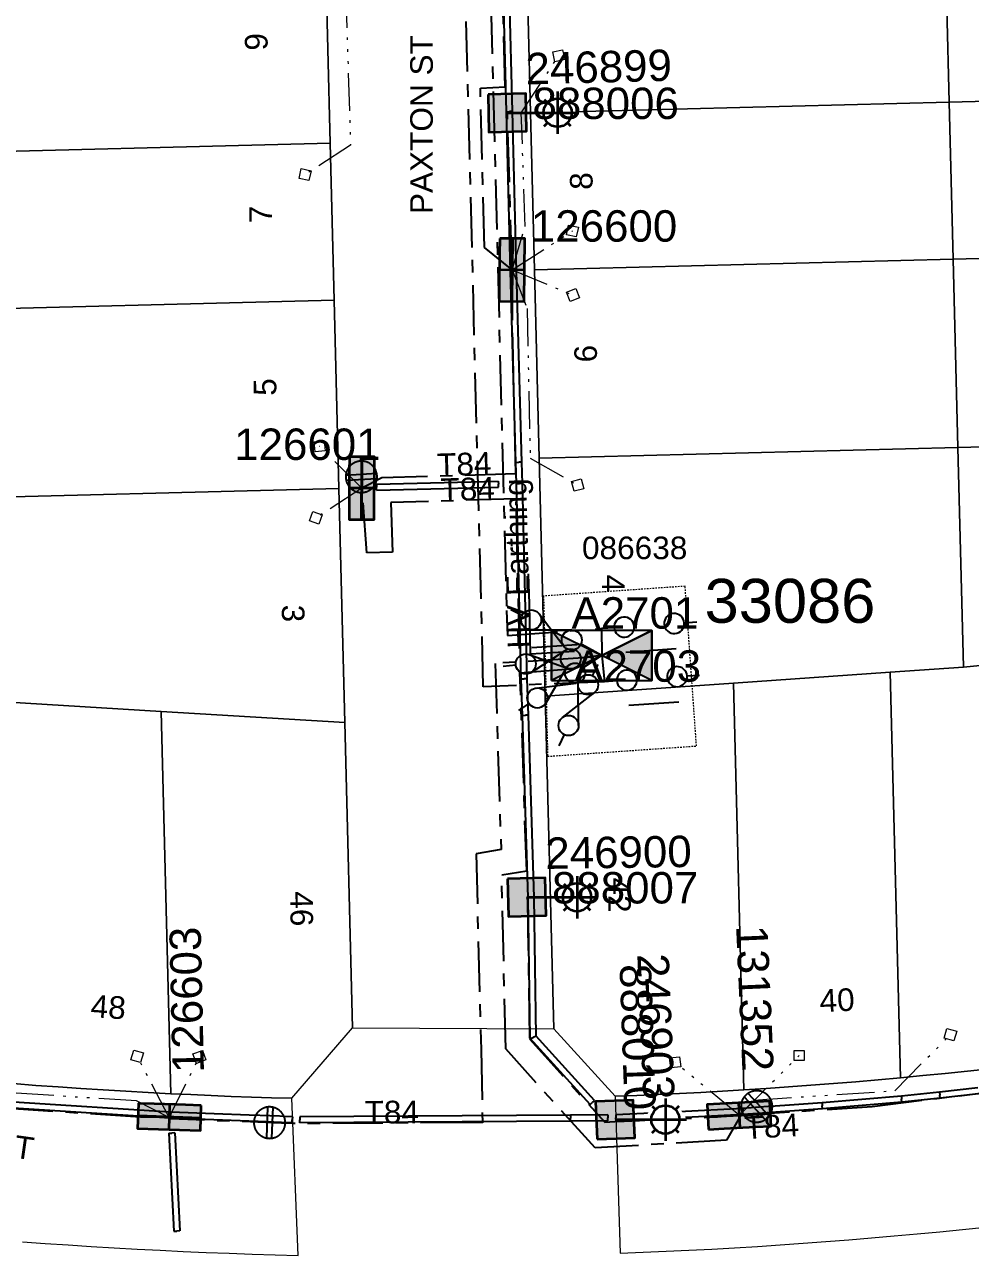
# Model space of a CAD drawing. Header units: metres. Extents: x 293418 to 294566, y 6233478 to 6234177.
# Drawn here: x 293876.5 to 293951.8, y 6233477.8 to 6233575.8 of the extents above; entities that cross this region are included whole.
import ezdxf
from ezdxf.enums import TextEntityAlignment as Align

# ---------------------------------------------------------------- set-up
doc = ezdxf.new("R2010")
doc.units = ezdxf.units.M
for name, pattern in [('Cable Exist UG', [7, 4, -1, 1, -1]), ('DASHED', [19.05, 12.7, -6.35]), ('HIDDEN2', [0.1875, 0.125, -0.0625]), ('PHANTOMX2', [6.6, 3, -0.75, 0.2, -0.75, 0.2, -0.75, 0.2, -0.75])]:
    doc.linetypes.add(name, pattern=pattern)
doc.layers.get('0').update_dxf_attribs({"color": 6})
for name, color, linetype, lineweight in [('_User_LV_Exist', 5, 'Continuous', 35), ('Cadastre Land Parcels_SP_EXT', 118, 'Continuous', 15), ('Cadastre Other Property_SP_EXT', 138, 'DASHED', 15), ('Cadastre Roads_SP_EXT', 218, 'Continuous', 15), ('Mains_HV_EXT', 13, 'Continuous', 25), ('Mains_LV_EXT', 163, 'Continuous', 25), ('Mains_LV_SL_EXT', 135, 'Continuous', 25), ('Services_SP_EXT', 42, 'PHANTOMX2', 20)]:
    doc.layers.add(name, color=color, linetype=linetype, lineweight=lineweight)
for name, color, linetype in [('Duct_SP_EXT', 30, 'Continuous'), ('Equip_HV_EXT', 7, 'Continuous'), ('Equip_LV_EXT', 7, 'Continuous'), ('Equip_SP_SL_EXT', 7, 'Continuous'), ('Sub_SP_EXT', 7, 'Continuous'), ('SupportsUG_SP_LV_EXT', 7, 'Continuous'), ('SupportsUG_SP_LV_SL_EXT', 7, 'Continuous')]:
    doc.layers.add(name, color=color, linetype=linetype)
doc.layers.add('Features_HIDE', color=1, linetype='Continuous', plot=False)
doc.styles.add('COLUMN_LABEL', font='arial.ttf', dxfattribs={"height": 2})
doc.styles.add('iecARIAL', font='arial.ttf', dxfattribs={"height": 2})
doc.styles.add('POLE_LABEL', font='arial.ttf', dxfattribs={"height": 2})
doc.styles.add('SL_LABEL', font='arial.ttf', dxfattribs={"height": 2})
doc.styles.get("Standard").update_dxf_attribs({"font": 'arial.ttf'})
doc.styles.add('SWITCH_LABEL', font='arial.ttf', dxfattribs={"height": 2})
doc.linetypes.add('Cable E UG', pattern='A,5,-0.1,["E",Standard,S=1.5,R=0,X=0,Y=-0.75],-1.45', length=6.55)

# ---------------------------------------------------------------- blocks, each defined once
blk = doc.blocks.new('SUB_PADMOUNT_EXT')
at = {"ltscale": 10}
h = blk.add_hatch(color=256, dxfattribs=at)
h.dxf.hatch_style = 1
h.paths.add_polyline_path([(4, -2), (0, 0), (4, 2)])
h.paths.add_polyline_path([(-4, -2), (-4, 2), (0, 0)])
blk.add_line((4, 2), (-4, -2))
blk.add_lwpolyline([(-4, -2), (4, -2), (4, 2), (-4, 2)], close=True)
at = {"ltscale": 10, "flags": 128}
for points in [[(-4, -2), (-4, 2), (0, 0)], [(4, -2), (0, 0), (4, 2)]]:
    blk.add_lwpolyline(points, close=True, dxfattribs=at)
at = {"flags": 8}
blk.add_attdef('ASSET_NUM', text='', height=2.5, dxfattribs=at).set_placement((0, 5), align=Align.MIDDLE_CENTER)
for tag, flags, p in [('STREET_CODE', 9, (1.5, 0)), ('OPERATING_VOLTAGE', 9, (1.5, -0.4)), ('ORIENTATION', 9, (1.5, -0.6)), ('OWNED_BY', 9, (1.5, -0.8)), ('OPERATED_BY', 9, (1.5, -1)), ('NO_PHASES', 9, (1.5, -0.2)), ('SECONDARY_VOLTAGE', 9, (1.5, -1.6)), ('STATE', 9, (1.5, -1.8)), ('CONSTRUCTED_VOLTAGE', 9, (1.5, -1.4)), ('MAINTAINED_BY', 9, (1.5, -1.2)), ('PARENT', 9, (1.5, -2)), ('SUBSTATION_TYPE', 9, (1.5, -2.2)), ('SUBURB', 9, (1.5, -2.8)), ('STREETNAME', 9, (1.5, -3)), ('USAGE', 9, (1.5, -2.4)), ('LEGEND', 9, (1.5, -2.6)), ('Z', 1, (1.5, -3.6)), ('LOCATION', 9, (1.5, -3.2)), ('NOTES', 9, (1.5, -3.4))]:
    blk.add_attdef(tag, text='', height=0.2, dxfattribs=dict(flags=flags)).set_placement(p, align=Align.MIDDLE_LEFT)
blk = doc.blocks.new('SL_LANTERN_EXT')
at = {"flags": 9}
for tag, p in [('LRATECODE', (-7.4, 0)), ('LOUTREACHVOCAB', (-7.2, 0)), ('LOUTREACH', (-7, 0)), ('LANTNUMBER', (-6.6, 0)), ('LNEW', (-6.4, 0)), ('LMASTVOCAB', (-6.2, 0)), ('LMAST', (-6, 0)), ('LLAMPVOCAB', (-5.8, 0)), ('LLAMP', (-5.6, 0)), ('LEXIST', (-5.4, 0)), ('LCHARGE3PERCENT', (-5.2, 0)), ('LCHARGE3', (-5, 0)), ('LCHARGE2PERCENT', (-4.8, 0)), ('LCHARGE2', (-4.6, 0)), ('LCHARGE1PERCENT', (-4.4, 0)), ('LCHARGE1', (-4.2, 0)), ('LCATEGORY', (-4, 0)), ('LBRACKETVOCAB', (-3.8, 0)), ('LBRACKET', (-3.6, 0)), ('LKINGHEIGHT', (-3.4, 0)), ('CREPLACE', (-3.2, 0)), ('CREMOVE', (-3, 0)), ('CNUMBER', (-2.8, 0)), ('CNEW', (-2.6, 0)), ('CEXIST', (-2.4, 0)), ('USAGE', (-2.2, 0)), ('STATE', (-2, 0)), ('OWNED_BY', (-1.8, 0)), ('ORIENTATION', (-1.6, 0)), ('OPERATING_VOLTAGE', (-1.4, 0)), ('NO_PHASES', (-1.2, 0)), ('LANTERN_TYPE', (-1, 0)), ('LANTERN_PURPOSE', (-0.8, 0)), ('CONTROL_TYPE', (-0.6, 0)), ('CONSTRUCTED_VOLTAGE', (-0.4, 0))]:
    blk.add_attdef(tag, text='', height=0.001, rotation=270, dxfattribs=at).set_placement(p, align=Align.MIDDLE_LEFT)
at = {"style": 'SL_LABEL', "flags": 9}
blk.add_attdef('STREET_CODE', text='', height=0.001, rotation=270, dxfattribs=at).set_placement((0.001, 0), align=Align.MIDDLE_LEFT)
at = {"flags": 1}
blk.add_attdef('Z', (0, 0), '', height=0.001, rotation=270, dxfattribs=at)
at = {"width": 0.9}
blk.add_attdef('LNUMBER', text='', height=1, dxfattribs=at).set_placement((7, -1), align=Align.MIDDLE_LEFT)
at = {"flags": 9}
for tag, p in [('LREMOVE', (0, -7.6)), ('LREPLACE', (0, -7.8)), ('LTYPE', (0, -8)), ('LTYPEVOCAB', (0, -8.2)), ('LEGEND', (0, -8.4)), ('SUBURB', (0, -8.6)), ('STREETNAME', (0, -8.8)), ('LOCATION', (0, -9)), ('NOTES', (0, -9.2)), ('MAINTAINED_BY', (0, -9.863))]:
    blk.add_attdef(tag, text='', height=0.001, dxfattribs=at).set_placement(p, align=Align.MIDDLE_LEFT)
blk.add_attdef('OPERATED_BY', (0, -9.607), '', height=0.001, dxfattribs=at)
at = {"layer": 'Features_HIDE', "width": 0.9}
blk.add_attdef('ASSET_NUM', text='', height=1, dxfattribs=at).set_placement((7, 1), align=Align.MIDDLE_LEFT)
blk.add_wipeout([(5.688, 0), (5.061, -1.061), (4, -1.688), (2.939, -1.061), (2.313, 0), (2.939, 1.061), (4, 1.687), (5.061, 1.061)])
for p, q in [((2.939, 1.061), (3.205, 0.795)), ((4, 1.687), (4, 0)), ((5.061, 1.061), (4.795, 0.795)), ((0, 0), (4, 0)), ((2.939, -1.061), (3.205, -0.795)), ((4, 0), (5.688, 0)), ((4, 0), (4, -1.688)), ((5.061, -1.061), (4.795, -0.795))]:
    blk.add_line(p, q)
blk.add_circle((4, 0), 1.125)
blk = doc.blocks.new('CCP_EXT')
at = {"flags": 9}
for tag, p in [('STATE', (0, -1.8)), ('USAGE', (0, -1.2)), ('LEGEND', (0, -1.4)), ('LIFE_SUPPORT', (0, -1.6)), ('NOTES', (0, -2))]:
    blk.add_attdef(tag, text='', height=0.2, dxfattribs=at).set_placement(p, align=Align.MIDDLE_LEFT)
blk.add_wipeout([(0, 0.566), (0.566, 0), (0, -0.566), (-0.566, 0)])
blk.add_lwpolyline([(-0.566, 0), (0, 0.566), (0.566, 0), (0, -0.566), (-0.566, 0)])
at = {"flags": 1}
blk.add_attdef('Z', (0, 0), '', height=0.2, dxfattribs=at)
at = {"flags": 9}
for tag, p in [('CCP_TYPE', (0, 0)), ('OPERATING_VOLTAGE', (0, -0.6)), ('ORIENTATION', (0, -0.8)), ('OWNED_BY', (0, -1)), ('CONSTRUCTED_VOLTAGE', (0, -0.2)), ('NO_PHASES', (0, -0.4))]:
    blk.add_attdef(tag, text='', height=0.2, dxfattribs=at).set_placement(p, align=Align.MIDDLE_LEFT)
blk = doc.blocks.new('LV_UG_DFUSE_CLOSED_EXT')
for points in [[(1, 0), (0, 0)], [(5.04, 0.726), (2.156, -0.717)], [(5.049, -0.707), (2.156, 0.717)], [(6.2, 0.013), (7.2, 0.013)]]:
    blk.add_lwpolyline(points)
for centre in [(1.8, 0), (5.4, 0.011)]:
    blk.add_circle(centre, 0.8)
at = {"flags": 9}
for tag, p in [('ACTUAL_STATUS', (0, 0)), ('OPERATING_VOLTAGE', (0, -0.6)), ('ORIENTATION', (0, -0.8)), ('STATE', (0, -1)), ('CONSTRUCTED_VOLTAGE', (0, -0.2)), ('NO_PHASES', (0, -0.4)), ('SWITCH_TYPE', (0, -1.2)), ('USAGE', (0, -1.4)), ('NOTES', (0, -1.6))]:
    blk.add_attdef(tag, text='', height=0.2, dxfattribs=at).set_placement(p, align=Align.MIDDLE_LEFT)
at = {"flags": 1}
blk.add_attdef('Z', (0, 0), '', height=0.2, dxfattribs=at)
blk = doc.blocks.new('LV_UG_LINKS_CLOSED_EXT')
at = {"layer": 'Equip_LV_EXT'}
for tag, flags, p in [('ACTUAL_STATUS', 9, (3, -2)), ('OPERATING_VOLTAGE', 9, (3, -2.6)), ('ORIENTATION', 9, (3, -2.8)), ('STATE', 9, (3, -3)), ('CONSTRUCTED_VOLTAGE', 9, (3, -2.2)), ('NO_PHASES', 9, (3, -2.4)), ('SWITCH_TYPE', 9, (3, -3.2)), ('OWNED_BY', 9, (3, -3.8)), ('OPERATED_BY', 9, (3, -4)), ('USAGE', 9, (3, -3.4)), ('NOTES', 9, (3, -3.6)), ('TYPE', 9, (3, -4.6)), ('Z', 1, (3, -4.8)), ('MAINTAINED_BY', 9, (3, -4.2)), ('NUMBER_OF_PHASES', 9, (3, -4.4))]:
    blk.add_attdef(tag, text='', height=0.2, dxfattribs=dict(at, flags=flags)).set_placement(p, align=Align.MIDDLE_LEFT)
blk.add_wipeout([(4, 1.25), (3.969, 1.25), (3.939, 1.248), (3.908, 1.247), (3.877, 1.244), (3.847, 1.241), (3.817, 1.236), (3.786, 1.232), (3.756, 1.226), (3.726, 1.22), (3.696, 1.213), (3.667, 1.205), (3.637, 1.196), (3.608, 1.187), (3.579, 1.177), (3.55, 1.166), (3.522, 1.155), (3.493, 1.143), (3.466, 1.13), (3.438, 1.117), (3.411, 1.102), (3.384, 1.088), (3.357, 1.072), (3.331, 1.056), (3.306, 1.039), (3.28, 1.022), (3.255, 1.004), (3.231, 0.985), (3.207, 0.966), (3.184, 0.947), (3.161, 0.926), (3.138, 0.905), (3.116, 0.884), (3.095, 0.862), (3.074, 0.839), (3.053, 0.816), (3.034, 0.793), (3.015, 0.769), (2.996, 0.745), (2.978, 0.72), (2.961, 0.694), (2.944, 0.669), (2.928, 0.643), (2.912, 0.616), (2.898, 0.589), (2.883, 0.562), (2.87, 0.534), (2.857, 0.507), (2.845, 0.478), (2.834, 0.45), (2.823, 0.421), (2.813, 0.392), (2.804, 0.363), (2.795, 0.333), (2.787, 0.304), (2.78, 0.274), (2.774, 0.244), (2.768, 0.214), (2.764, 0.183), (2.759, 0.153), (2.756, 0.123), (2.753, 0.092), (2.752, 0.061), (2.75, 0.031), (2.75, 0), (2.75, -0.031), (2.752, -0.061), (2.753, -0.092), (2.756, -0.123), (2.759, -0.153), (2.764, -0.183), (2.768, -0.214), (2.774, -0.244), (2.78, -0.274), (2.787, -0.304), (2.795, -0.333), (2.804, -0.363), (2.813, -0.392), (2.823, -0.421), (2.834, -0.45), (2.845, -0.478), (2.857, -0.507), (2.87, -0.534), (2.883, -0.562), (2.898, -0.589), (2.912, -0.616), (2.928, -0.643), (2.944, -0.669), (2.961, -0.694), (2.978, -0.72), (2.996, -0.745), (3.015, -0.769), (3.034, -0.793), (3.053, -0.816), (3.074, -0.839), (3.095, -0.862), (3.116, -0.884), (3.138, -0.905), (3.161, -0.926), (3.184, -0.947), (3.207, -0.966), (3.231, -0.985), (3.255, -1.004), (3.28, -1.022), (3.306, -1.039), (3.331, -1.056), (3.357, -1.072), (3.384, -1.088), (3.411, -1.102), (3.438, -1.117), (3.466, -1.13), (3.493, -1.143), (3.522, -1.155), (3.55, -1.166), (3.579, -1.177), (3.608, -1.187), (3.637, -1.196), (3.667, -1.205), (3.696, -1.213), (3.726, -1.22), (3.756, -1.226), (3.786, -1.232), (3.817, -1.236), (3.847, -1.241), (3.877, -1.244), (3.908, -1.247), (3.939, -1.248), (3.969, -1.25), (4, -1.25), (4.031, -1.25), (4.061, -1.248), (4.092, -1.247), (4.123, -1.244), (4.153, -1.241), (4.183, -1.236), (4.214, -1.232), (4.244, -1.226), (4.274, -1.22), (4.304, -1.213), (4.333, -1.205), (4.363, -1.196), (4.392, -1.187), (4.421, -1.177), (4.45, -1.166), (4.478, -1.155), (4.507, -1.143), (4.534, -1.13), (4.562, -1.117), (4.589, -1.102), (4.616, -1.088), (4.643, -1.072), (4.669, -1.056), (4.694, -1.039), (4.72, -1.022), (4.745, -1.004), (4.769, -0.985), (4.793, -0.966), (4.816, -0.947), (4.839, -0.926), (4.862, -0.905), (4.884, -0.884), (4.905, -0.862), (4.926, -0.839), (4.947, -0.816), (4.966, -0.793), (4.985, -0.769), (5.004, -0.745), (5.022, -0.72), (5.039, -0.694), (5.056, -0.669), (5.072, -0.643), (5.088, -0.616), (5.102, -0.589), (5.117, -0.562), (5.13, -0.534), (5.143, -0.507), (5.155, -0.478), (5.166, -0.45), (5.177, -0.421), (5.187, -0.392), (5.196, -0.363), (5.205, -0.333), (5.213, -0.304), (5.22, -0.274), (5.226, -0.244), (5.232, -0.214), (5.236, -0.183), (5.241, -0.153), (5.244, -0.123), (5.247, -0.092), (5.248, -0.061), (5.25, -0.031), (5.25, 0), (5.25, 0.031), (5.248, 0.061), (5.247, 0.092), (5.244, 0.123), (5.241, 0.153), (5.236, 0.183), (5.232, 0.214), (5.226, 0.244), (5.22, 0.274), (5.213, 0.304), (5.205, 0.333), (5.196, 0.363), (5.187, 0.392), (5.177, 0.421), (5.166, 0.45), (5.155, 0.478), (5.143, 0.507), (5.13, 0.534), (5.117, 0.562), (5.102, 0.589), (5.088, 0.616), (5.072, 0.643), (5.056, 0.669), (5.039, 0.694), (5.022, 0.72), (5.004, 0.745), (4.985, 0.769), (4.966, 0.793), (4.947, 0.816), (4.926, 0.839), (4.905, 0.862), (4.884, 0.884), (4.862, 0.905), (4.839, 0.926), (4.816, 0.947), (4.793, 0.966), (4.769, 0.985), (4.745, 1.004), (4.72, 1.022), (4.694, 1.039), (4.669, 1.056), (4.643, 1.072), (4.616, 1.088), (4.589, 1.102), (4.562, 1.117), (4.534, 1.13), (4.507, 1.143), (4.478, 1.155), (4.45, 1.166), (4.421, 1.177), (4.392, 1.187), (4.363, 1.196), (4.333, 1.205), (4.304, 1.213), (4.274, 1.22), (4.244, 1.226), (4.214, 1.232), (4.183, 1.236), (4.153, 1.241), (4.123, 1.244), (4.092, 1.247), (4.061, 1.248), (4.031, 1.25)]).dxf.layer = 'Equip_LV_EXT'
for p, q in [((3.792, 1.232), (3.792, -1.232)), ((4.208, 1.232), (4.208, -1.232))]:
    blk.add_line(p, q, dxfattribs=at)
at = {"layer": 'Equip_LV_EXT', "flags": 128}
blk.add_lwpolyline([(4, 1.25), (3.969, 1.25), (3.939, 1.248), (3.908, 1.247), (3.877, 1.244), (3.847, 1.241), (3.817, 1.236), (3.786, 1.232), (3.756, 1.226), (3.726, 1.22), (3.696, 1.213), (3.667, 1.205), (3.637, 1.196), (3.608, 1.187), (3.579, 1.177), (3.55, 1.166), (3.522, 1.155), (3.493, 1.143), (3.466, 1.13), (3.438, 1.117), (3.411, 1.102), (3.384, 1.088), (3.357, 1.072), (3.331, 1.056), (3.306, 1.039), (3.28, 1.022), (3.255, 1.004), (3.231, 0.985), (3.207, 0.966), (3.184, 0.947), (3.161, 0.926), (3.138, 0.905), (3.116, 0.884), (3.095, 0.862), (3.074, 0.839), (3.053, 0.816), (3.034, 0.793), (3.015, 0.769), (2.996, 0.745), (2.978, 0.72), (2.961, 0.694), (2.944, 0.669), (2.928, 0.643), (2.912, 0.616), (2.898, 0.589), (2.883, 0.562), (2.87, 0.534), (2.857, 0.507), (2.845, 0.478), (2.834, 0.45), (2.823, 0.421), (2.813, 0.392), (2.804, 0.363), (2.795, 0.333), (2.787, 0.304), (2.78, 0.274), (2.774, 0.244), (2.768, 0.214), (2.764, 0.183), (2.759, 0.153), (2.756, 0.123), (2.753, 0.092), (2.752, 0.061), (2.75, 0.031), (2.75, 0), (2.75, -0.031), (2.752, -0.061), (2.753, -0.092), (2.756, -0.123), (2.759, -0.153), (2.764, -0.183), (2.768, -0.214), (2.774, -0.244), (2.78, -0.274), (2.787, -0.304), (2.795, -0.333), (2.804, -0.363), (2.813, -0.392), (2.823, -0.421), (2.834, -0.45), (2.845, -0.478), (2.857, -0.507), (2.87, -0.534), (2.883, -0.562), (2.898, -0.589), (2.912, -0.616), (2.928, -0.643), (2.944, -0.669), (2.961, -0.694), (2.978, -0.72), (2.996, -0.745), (3.015, -0.769), (3.034, -0.793), (3.053, -0.816), (3.074, -0.839), (3.095, -0.862), (3.116, -0.884), (3.138, -0.905), (3.161, -0.926), (3.184, -0.947), (3.207, -0.966), (3.231, -0.985), (3.255, -1.004), (3.28, -1.022), (3.306, -1.039), (3.331, -1.056), (3.357, -1.072), (3.384, -1.088), (3.411, -1.102), (3.438, -1.117), (3.466, -1.13), (3.493, -1.143), (3.522, -1.155), (3.55, -1.166), (3.579, -1.177), (3.608, -1.187), (3.637, -1.196), (3.667, -1.205), (3.696, -1.213), (3.726, -1.22), (3.756, -1.226), (3.786, -1.232), (3.817, -1.236), (3.847, -1.241), (3.877, -1.244), (3.908, -1.247), (3.939, -1.248), (3.969, -1.25), (4, -1.25), (4.031, -1.25), (4.061, -1.248), (4.092, -1.247), (4.123, -1.244), (4.153, -1.241), (4.183, -1.236), (4.214, -1.232), (4.244, -1.226), (4.274, -1.22), (4.304, -1.213), (4.333, -1.205), (4.363, -1.196), (4.392, -1.187), (4.421, -1.177), (4.45, -1.166), (4.478, -1.155), (4.507, -1.143), (4.534, -1.13), (4.562, -1.117), (4.589, -1.102), (4.616, -1.088), (4.643, -1.072), (4.669, -1.056), (4.694, -1.039), (4.72, -1.022), (4.745, -1.004), (4.769, -0.985), (4.793, -0.966), (4.816, -0.947), (4.839, -0.926), (4.862, -0.905), (4.884, -0.884), (4.905, -0.862), (4.926, -0.839), (4.947, -0.816), (4.966, -0.793), (4.985, -0.769), (5.004, -0.745), (5.022, -0.72), (5.039, -0.694), (5.056, -0.669), (5.072, -0.643), (5.088, -0.616), (5.102, -0.589), (5.117, -0.562), (5.13, -0.534), (5.143, -0.507), (5.155, -0.478), (5.166, -0.45), (5.177, -0.421), (5.187, -0.392), (5.196, -0.363), (5.205, -0.333), (5.213, -0.304), (5.22, -0.274), (5.226, -0.244), (5.232, -0.214), (5.236, -0.183), (5.241, -0.153), (5.244, -0.123), (5.247, -0.092), (5.248, -0.061), (5.25, -0.031), (5.25, 0), (5.25, 0.031), (5.248, 0.061), (5.247, 0.092), (5.244, 0.123), (5.241, 0.153), (5.236, 0.183), (5.232, 0.214), (5.226, 0.244), (5.22, 0.274), (5.213, 0.304), (5.205, 0.333), (5.196, 0.363), (5.187, 0.392), (5.177, 0.421), (5.166, 0.45), (5.155, 0.478), (5.143, 0.507), (5.13, 0.534), (5.117, 0.562), (5.102, 0.589), (5.088, 0.616), (5.072, 0.643), (5.056, 0.669), (5.039, 0.694), (5.022, 0.72), (5.004, 0.745), (4.985, 0.769), (4.966, 0.793), (4.947, 0.816), (4.926, 0.839), (4.905, 0.862), (4.884, 0.884), (4.862, 0.905), (4.839, 0.926), (4.816, 0.947), (4.793, 0.966), (4.769, 0.985), (4.745, 1.004), (4.72, 1.022), (4.694, 1.039), (4.669, 1.056), (4.643, 1.072), (4.616, 1.088), (4.589, 1.102), (4.562, 1.117), (4.534, 1.13), (4.507, 1.143), (4.478, 1.155), (4.45, 1.166), (4.421, 1.177), (4.392, 1.187), (4.363, 1.196), (4.333, 1.205), (4.304, 1.213), (4.274, 1.22), (4.244, 1.226), (4.214, 1.232), (4.183, 1.236), (4.153, 1.241), (4.123, 1.244), (4.092, 1.247), (4.061, 1.248), (4.031, 1.25)], close=True, dxfattribs=at)
blk = doc.blocks.new('SWG_HOLEC_SU_EXT')
blk.add_line((1.8, -2), (5.8, -2))
for points in [[(1, 0), (0, 0)], [(6.6, 0), (7.6, 0)]]:
    blk.add_lwpolyline(points)
for points in [[(1.8, -0.8, 1), (1.8, 0.8, 1)], [(5.8, -0.8, 1), (5.8, 0.8, 1)]]:
    blk.add_lwpolyline(points, format="xyb", close=True)
at = {"style": 'SWITCH_LABEL', "flags": 8}
blk.add_attdef('ASSET_NUM', text='', height=2.5, rotation=179.95437, dxfattribs=at).set_placement((-2.4, 0), align=Align.MIDDLE_LEFT)
at = {"flags": 1}
blk.add_attdef('Z', (0, 0), '', height=0.2, dxfattribs=at)
at = {"flags": 9}
for tag, p in [('ACTUAL_STATUS', (0, -0.4)), ('OPERATING_VOLTAGE', (0, -1)), ('CONSTRUCTED_VOLTAGE', (0, -0.6)), ('NO_PHASES', (0, -0.8)), ('ORIENTATION', (0, -1.2)), ('OWNED_BY', (0, -1.4)), ('STATE', (0, -1.8)), ('SWITCH_TYPE', (0, -2)), ('PARENT', (0, -1.6)), ('STREETNAME', (0, -2.6)), ('SUBURB', (0, -2.8)), ('USAGE', (0, -2.2)), ('LOCATION', (0, -2.4)), ('NOTES', (0, -3))]:
    blk.add_attdef(tag, text='', height=0.2, dxfattribs=at).set_placement(p, align=Align.MIDDLE_LEFT)
at = {"style": 'SWITCH_LABEL', "flags": 9}
blk.add_attdef('STREET_CODE', text='', height=0.2, dxfattribs=at).set_placement((0, -0.2), align=Align.MIDDLE_LEFT)
blk = doc.blocks.new('PILLAR_EXT')
blk.add_hatch(color=256).paths.add_polyline_path([(-2.5, 1), (-2.5, -1), (2.5, -1), (2.5, 1)])
for p, q in [((0, 1), (0, -1)), ((-2.5, 0), (2.5, 0))]:
    blk.add_line(p, q)
at = {"ltscale": 10}
blk.add_line((2.5, 0), (-2.5, 0), dxfattribs=at)
blk.add_lwpolyline([(-2.5, -1), (-1.25, -1), (1.25, -1), (2.5, -1), (2.5, 1), (-2.5, 1)], close=True)
at = {"width": 0.9, "flags": 8}
blk.add_attdef('ASSET_NUM', text='', height=2, rotation=90, dxfattribs=at).set_placement((-2, 4), align=Align.MIDDLE_LEFT)
for tag, p, flags in [('OWNED_BY', (0, -0.2), 9), ('STATE', (0, -0.4), 9), ('SUPPORT_TYPE', (0, -0.6), 9), ('USAGE', (0, -0.8), 9), ('LEGEND', (0, -1), 9), ('STREETNAME', (0, -1.8), 9), ('SUBURB', (0, -2), 1), ('LOCATION', (0, -1.2), 9), ('NOTES', (0, -1.4), 9), ('PARENT', (0, -1.6), 9)]:
    blk.add_attdef(tag, p, '', height=0.2, dxfattribs=dict(flags=flags))
blk = doc.blocks.new('COLUMN_EXT')
blk.add_hatch(color=256).paths.add_polyline_path([(1.5, -1.5), (1.5, 1.5), (-1.5, 1.5), (-1.5, -1.5)])
blk.add_lwpolyline([(1.5, 1.5), (-1.5, 1.5), (-1.5, -1.5), (1.5, -1.5)], close=True)
at = {"flags": 9}
for tag, p in [('NOTES', (-1.813, 2)), ('STREETNAME', (-1.813, 1.6)), ('LOCATION', (-1.813, 1.4)), ('SUBURB', (-1.813, 1.8)), ('LEGEND', (-1.813, 1.2)), ('USAGE', (-1.813, 1)), ('COLUMN_TYPE', (-1.813, 0.4)), ('OWNED_BY', (-1.813, 0.6)), ('STATE', (-1.813, 0.8))]:
    blk.add_attdef(tag, text='', height=0.2, rotation=180, dxfattribs=at).set_placement(p, align=Align.MIDDLE_LEFT)
at = {"flags": 1}
blk.add_attdef('Z', (-1.813, 2.351), '', height=0.2, rotation=180, dxfattribs=at)
at = {"flags": 9}
for tag, style, p in [('STRUCTURE_PLANT_NUMBER', 'POLE_LABEL', (-1.813, -0.031)), ('STREET_CODE', 'COLUMN_LABEL', (-1.813, 0.2))]:
    blk.add_attdef(tag, text='', height=0.2, rotation=180, dxfattribs=dict(at, style=style)).set_placement(p, align=Align.MIDDLE_LEFT)
at = {"style": 'COLUMN_LABEL', "width": 0.9, "flags": 8}
blk.add_attdef('ASSET_NUM', text='', height=2, rotation=270, dxfattribs=at).set_placement((2, -4), align=Align.MIDDLE_LEFT)

msp = doc.modelspace()

# ---------------------------------------------------------------- linework, layer by layer
at = {"layer": 'Cadastre Land Parcels_SP_EXT', "linetype": 'Continuous'}
for points in [[(293950.097, 6233569.594), (293949.718, 6233584.592), (293916.385, 6233583.748), (293916.764, 6233568.751), (293950.097, 6233569.594)], [(293984.23, 6233570.458), (293983.851, 6233585.455), (293949.718, 6233584.592), (293950.097, 6233569.594), (293984.23, 6233570.458)], [(293900.819, 6233566.325), (293900.439, 6233581.322), (293867.106, 6233580.478), (293867.485, 6233565.481), (293900.819, 6233566.325)], [(293984.546, 6233557.961), (293984.23, 6233570.458), (293950.097, 6233569.594), (293950.414, 6233557.097), (293984.546, 6233557.961)], [(293950.414, 6233557.097), (293950.097, 6233569.594), (293916.764, 6233568.751), (293917.081, 6233556.253), (293950.414, 6233557.097)], [(293901.136, 6233553.828), (293900.819, 6233566.325), (293867.485, 6233565.481), (293867.802, 6233552.984), (293901.136, 6233553.828)], [(293950.794, 6233542.101), (293950.414, 6233557.097), (293917.081, 6233556.253), (293917.461, 6233541.257), (293950.794, 6233542.101)], [(293984.925, 6233542.964), (293984.546, 6233557.961), (293950.414, 6233557.097), (293950.794, 6233542.101), (293984.925, 6233542.964)], [(293901.515, 6233538.83), (293901.136, 6233553.828), (293867.802, 6233552.984), (293868.182, 6233537.987), (293901.515, 6233538.83)], [(293957.864, 6233525.259), (293970.337, 6233526.49), (293985.305, 6233527.967), (293984.925, 6233542.964), (293950.794, 6233542.101), (293951.236, 6233524.605), (293957.864, 6233525.259)], [(293932.921, 6233523.329), (293945.403, 6233524.199), (293951.236, 6233524.605), (293950.794, 6233542.101), (293917.461, 6233541.257), (293917.941, 6233522.285), (293932.921, 6233523.329)], [(293901.515, 6233538.83), (293868.182, 6233537.987), (293868.581, 6233522.22), (293874.834, 6233521.841), (293887.358, 6233521.082), (293901.987, 6233520.195), (293901.515, 6233538.83)], [(293948.002, 6233492.073), (293949.782, 6233492.25), (293951.562, 6233492.435), (293953.341, 6233492.628), (293955.12, 6233492.829), (293956.897, 6233493.037), (293958.674, 6233493.252), (293957.864, 6233525.259), (293951.236, 6233524.605), (293945.403, 6233524.199), (293946.22, 6233491.904), (293948.002, 6233492.073)], [(293935.525, 6233491.051), (293937.309, 6233491.173), (293939.093, 6233491.304), (293940.876, 6233491.442), (293942.658, 6233491.588), (293944.44, 6233491.743), (293946.22, 6233491.904), (293945.403, 6233524.199), (293932.921, 6233523.329), (293933.741, 6233490.936), (293935.525, 6233491.051)], [(293925.221, 6233490.495), (293926.925, 6233490.569), (293928.63, 6233490.65), (293930.334, 6233490.739), (293932.037, 6233490.834), (293933.741, 6233490.936), (293932.921, 6233523.329), (293917.941, 6233522.285), (293918.612, 6233495.804), (293923.516, 6233490.428), (293925.221, 6233490.495)], [(293887.358, 6233521.082), (293874.834, 6233521.841), (293875.603, 6233491.44), (293877.391, 6233491.302), (293879.179, 6233491.171), (293880.968, 6233491.048), (293882.757, 6233490.933), (293884.547, 6233490.826), (293886.338, 6233490.725), (293888.128, 6233490.634), (293887.358, 6233521.082)], [(293902.602, 6233495.892), (293901.987, 6233520.195), (293887.358, 6233521.082), (293888.128, 6233490.634), (293889.733, 6233490.559), (293891.338, 6233490.489), (293892.944, 6233490.426), (293894.549, 6233490.369), (293896.156, 6233490.319), (293897.762, 6233490.274), (293902.602, 6233495.892)]]:
    msp.add_lwpolyline(points, close=True, dxfattribs=at)
at = {"layer": 'Cadastre Other Property_SP_EXT', "linetype": 'HIDDEN2'}
msp.add_lwpolyline([(293917.804, 6233530.263), (293918.133, 6233517.502), (293929.98, 6233518.325), (293929.075, 6233531.046), (293917.804, 6233530.263)], close=True, dxfattribs=at)
at = {"layer": 'Cadastre Roads_SP_EXT', "linetype": 'Continuous'}
msp.add_lwpolyline([(293876.316, 6233478.851), (293878.144, 6233478.717), (293879.973, 6233478.59), (293881.802, 6233478.472), (293883.632, 6233478.361), (293885.462, 6233478.258), (293887.292, 6233478.164), (293889.124, 6233478.076), (293890.955, 6233477.997), (293892.787, 6233477.926), (293894.619, 6233477.863), (293896.451, 6233477.808), (293898.284, 6233477.761), (293897.762, 6233490.274), (293897.762, 6233490.274), (293896.155, 6233490.319), (293894.549, 6233490.369), (293892.944, 6233490.426), (293891.338, 6233490.489), (293889.733, 6233490.559), (293888.128, 6233490.634), (293886.338, 6233490.725), (293884.547, 6233490.826), (293882.757, 6233490.933), (293880.968, 6233491.048), (293879.179, 6233491.171), (293877.391, 6233491.302), (293875.603, 6233491.44)], dxfattribs=at)
at = {"layer": 'Duct_SP_EXT'}
for p, q in [((293914.845, 6233568.833), (293914.527, 6233581.944)), ((293915.325, 6233568.845), (293915.007, 6233581.956)), ((293914.845, 6233568.833), (293915.085, 6233568.839)), ((293914.845, 6233568.833), (293915.085, 6233568.839)), ((293915.162, 6233556.112), (293914.845, 6233568.833)), ((293915.325, 6233568.845), (293915.085, 6233568.839)), ((293915.325, 6233568.845), (293915.085, 6233568.839)), ((293915.642, 6233556.124), (293915.325, 6233568.845)), ((293915.162, 6233556.112), (293915.402, 6233556.118)), ((293915.162, 6233556.111), (293915.402, 6233556.118)), ((293915.594, 6233540.912), (293915.162, 6233556.111)), ((293915.642, 6233556.125), (293915.402, 6233556.118)), ((293915.642, 6233556.124), (293915.402, 6233556.118)), ((293916.074, 6233540.926), (293915.642, 6233556.125)), ((293915.594, 6233540.912), (293915.834, 6233540.919)), ((293915.594, 6233540.911), (293915.834, 6233540.919)), ((293915.652, 6233539.22), (293915.594, 6233540.911)), ((293916.074, 6233540.927), (293915.834, 6233540.919)), ((293916.074, 6233540.926), (293915.834, 6233540.919)), ((293916.131, 6233539.236), (293916.074, 6233540.927)), ((293914.201, 6233539.42), (293914.207, 6233539.18)), ((293914.213, 6233538.94), (293914.207, 6233539.18)), ((293915.652, 6233539.22), (293915.891, 6233539.228)), ((293915.652, 6233539.222), (293915.891, 6233539.228)), ((293916.013, 6233523.662), (293915.652, 6233539.222)), ((293916.131, 6233539.236), (293915.891, 6233539.228)), ((293916.131, 6233539.233), (293915.891, 6233539.228)), ((293916.493, 6233523.673), (293916.131, 6233539.233)), ((293916.013, 6233523.659), (293916.253, 6233523.668)), ((293916.013, 6233523.662), (293916.253, 6233523.668)), ((293916.119, 6233520.765), (293916.013, 6233523.659)), ((293916.493, 6233523.677), (293916.253, 6233523.668)), ((293916.493, 6233523.673), (293916.253, 6233523.668)), ((293916.599, 6233520.781), (293916.493, 6233523.677)), ((293916.119, 6233520.765), (293916.359, 6233520.773)), ((293916.584, 6233506.241), (293916.119, 6233520.765)), ((293916.599, 6233520.781), (293916.359, 6233520.773)), ((293917.064, 6233506.256), (293916.599, 6233520.781)), ((293916.584, 6233506.245), (293916.824, 6233506.249)), ((293916.584, 6233506.241), (293916.824, 6233506.249)), ((293916.748, 6233495.021), (293916.584, 6233506.245)), ((293917.064, 6233506.256), (293916.824, 6233506.249)), ((293917.064, 6233506.252), (293916.824, 6233506.249)), ((293917.225, 6233495.209), (293917.064, 6233506.252)), ((293916.748, 6233495.021), (293916.986, 6233495.115)), ((293921.505, 6233489.779), (293916.748, 6233495.021)), ((293917.225, 6233495.209), (293916.986, 6233495.115)), ((293921.861, 6233490.102), (293917.225, 6233495.209)), ((293946.288, 6233490.449), (293939.976, 6233489.911)), ((293949.329, 6233490.762), (293946.286, 6233490.448)), ((293946.286, 6233490.448), (293946.288, 6233490.449)), ((293946.286, 6233490.448), (293946.31, 6233490.21)), ((293946.288, 6233490.449), (293946.31, 6233490.21)), ((293952.369, 6233491.099), (293949.329, 6233490.762)), ((293949.329, 6233490.762), (293949.354, 6233490.524)), ((293949.38, 6233490.285), (293949.354, 6233490.524)), ((293952.422, 6233490.622), (293949.38, 6233490.285)), ((293888.054, 6233488.689), (293875.597, 6233489.49)), ((293888.085, 6233489.168), (293875.635, 6233489.968)), ((293921.505, 6233489.779), (293921.683, 6233489.94)), ((293921.861, 6233490.102), (293921.683, 6233489.94)), ((293939.976, 6233489.911), (293939.995, 6233489.671)), ((293940.014, 6233489.432), (293939.995, 6233489.671)), ((293946.333, 6233489.971), (293940.014, 6233489.432)), ((293946.335, 6233489.971), (293946.31, 6233490.21)), ((293946.333, 6233489.971), (293946.31, 6233490.21)), ((293946.335, 6233489.971), (293946.333, 6233489.971)), ((293949.38, 6233490.285), (293946.335, 6233489.971)), ((293888.051, 6233488.689), (293888.069, 6233488.929)), ((293888.097, 6233488.686), (293888.051, 6233488.689)), ((293888.054, 6233488.689), (293888.069, 6233488.929)), ((293888.087, 6233489.168), (293888.069, 6233488.929)), ((293888.085, 6233489.168), (293888.069, 6233488.929)), ((293888.124, 6233489.165), (293888.087, 6233489.168)), ((293888.097, 6233488.686), (293888.11, 6233488.926)), ((293888.124, 6233489.165), (293888.11, 6233488.926)), ((293897.799, 6233488.319), (293897.808, 6233488.559)), ((293897.817, 6233488.799), (293897.808, 6233488.559)), ((293919.954, 6233488.937), (293898.4, 6233488.8)), ((293898.4, 6233488.8), (293898.402, 6233488.56)), ((293898.403, 6233488.32), (293898.402, 6233488.56)), ((293922.918, 6233488.959), (293919.954, 6233488.937)), ((293919.954, 6233488.937), (293919.956, 6233488.697)), ((293919.957, 6233488.457), (293919.956, 6233488.697)), ((293922.922, 6233488.479), (293919.957, 6233488.457)), ((293922.918, 6233488.959), (293922.92, 6233488.719)), ((293922.922, 6233488.479), (293922.92, 6233488.719)), ((293928.611, 6233489.185), (293923.561, 6233488.962)), ((293923.561, 6233488.962), (293923.572, 6233488.722)), ((293923.582, 6233488.482), (293923.572, 6233488.722)), ((293928.635, 6233488.706), (293923.582, 6233488.482)), ((293928.611, 6233489.185), (293928.623, 6233488.945)), ((293928.635, 6233488.706), (293928.623, 6233488.945)), ((293887.98, 6233487.486), (293888.22, 6233487.498)), ((293887.98, 6233487.486), (293888.382, 6233479.68)), ((293888.46, 6233487.51), (293888.22, 6233487.498)), ((293888.46, 6233487.51), (293888.862, 6233479.704)), ((293919.957, 6233488.457), (293898.403, 6233488.32)), ((293888.382, 6233479.68), (293888.622, 6233479.692)), ((293888.862, 6233479.704), (293888.622, 6233479.692))]:
    msp.add_line(p, q, dxfattribs=at)
at = {"layer": 'Mains_HV_EXT', "linetype": 'Cable E UG'}
for points in [[(293916.678, 6233529.626), (293916.617, 6233532.025)], [(293920.272, 6233525.851), (293916.779, 6233525.627), (293916.779, 6233525.627), (293916.678, 6233529.626)]]:
    msp.add_lwpolyline(points, dxfattribs=at)
at = {"layer": 'Mains_LV_EXT', "linetype": 'Cable Exist UG'}
msp.add_lwpolyline([(293915.298, 6233556.235), (293913.108, 6233558.023), (293913.108, 6233558.023), (293912.778, 6233570.699), (293914.763, 6233570.816), (293914.763, 6233570.816), (293914.465, 6233581.851), (293902.395, 6233581.265)], dxfattribs=at)
at = {"layer": 'Mains_LV_SL_EXT', "linetype": 'Cable Exist UG'}
for points in [[(293915.298, 6233556.235), (293914.924, 6233568.751)], [(293916.474, 6233506.283), (293916.53, 6233506.046), (293916.53, 6233506.046), (293916.678, 6233494.995), (293922.681, 6233488.369), (293924.265, 6233488.462)]]:
    msp.add_lwpolyline(points, dxfattribs=at)

# ---------------------------------------------------------------- block references
at = {"layer": 'Equip_HV_EXT'}
ref = msp.add_blockref('SWG_HOLEC_SU_EXT', (293922.427, 6233527.671), dxfattribs=dict(at, rotation=3.985657897761231))
ref.add_attrib('ASSET_NUM', 'A2701', dxfattribs={"layer": '0', "height": 2.5, "style": 'SWITCH_LABEL'}).set_placement((293920.028, 6233528.921), align=Align.MIDDLE_LEFT)
ref = msp.add_blockref('SWG_HOLEC_SU_EXT', (293922.648, 6233523.44), dxfattribs=dict(at, rotation=3.985657897761231))
ref.add_attrib('ASSET_NUM', 'A2703', dxfattribs={"layer": '0', "height": 2.5, "style": 'SWITCH_LABEL'}).set_placement((293920.249, 6233524.69), align=Align.MIDDLE_LEFT)
at = {"layer": 'Equip_LV_EXT'}
for p, rotation in [((293921.66, 6233525.959), 153.4524689095779), ((293921.758, 6233525.456), 186.2358192054422), ((293921.82, 6233525.119), 213.2495468243042), ((293922.14, 6233524.82), 244.1302187050842)]:
    msp.add_blockref('LV_UG_DFUSE_CLOSED_EXT', p, dxfattribs=dict(at, rotation=rotation))
at = {"layer": 'Sub_SP_EXT'}
ref = msp.add_blockref('SUB_PADMOUNT_EXT', (293922.437, 6233525.531), dxfattribs=at)
ref.add_attrib('ASSET_NUM', '33086', dxfattribs={"layer": '0', "height": 3.5}).set_placement((293930.623, 6233529.885), align=Align.MIDDLE_LEFT)

# ---------------------------------------------------------------- texts
at = {"layer": 'Cadastre Other Property_SP_EXT'}
msp.add_text('086638', height=1.8, dxfattribs=at).set_placement((293920.863, 6233533.201))
at = {"layer": 'Cadastre Roads_SP_EXT'}
for s, rotation, p in [('PAXTON ST', 90, (293908.991, 6233560.681)), ('SILVERWOOD ST', 351.79765, (293856.349, 6233488.329))]:
    msp.add_text(s, height=1.8, rotation=rotation, dxfattribs=at).set_placement(p)
at = {"layer": 'Features_HIDE'}
for s, rotation, p in [('9', 90.51385, (293895.843, 6233573.707)), ('8', 90.25693, (293921.711, 6233562.618)), ('7', 90.25465, (293896.189, 6233559.961)), ('6', 90.25578, (293922.058, 6233548.871)), ('5', 90.25693, (293896.538, 6233546.213)), ('4', 270, (293922.459, 6233531.977)), ('3', 270, (293896.976, 6233529.582)), ('42', 270, (293922.95, 6233507.853)), ('46', 270.25693, (293897.65, 6233506.753)), ('48', 356.1171, (293881.707, 6233496.742)), ('40', 2.53356, (293939.812, 6233497.13))]:
    msp.add_text(s, height=1.8, rotation=rotation, dxfattribs=at).set_placement(p)
at = {"layer": 'Mains_HV_EXT'}
msp.add_text('HV Earthing', height=1.8, rotation=91.44919, dxfattribs=at).set_placement((293916.767, 6233526.108))
at = {"layer": 'Mains_LV_EXT'}
for rotation, p in [(1.73667, (293909.356, 6233539.808)), (1.56542, (293909.623, 6233537.829)), (0.33285, (293903.56, 6233488.26))]:
    msp.add_text('T84', height=1.8, rotation=rotation, dxfattribs=at).set_placement(p)

# ---------------------------------------------------------------- next in the draw order: block references
at = {"layer": 'Equip_LV_EXT', "rotation": 357.859817524343}
msp.add_blockref('LV_UG_LINKS_CLOSED_EXT', (293892, 6233488.481), dxfattribs=at)
at = {"layer": 'Services_SP_EXT'}
for p, rotation in [((293919.012, 6233573.291), 237.336434190811), ((293898.82, 6233563.826), 32.82440951371601), ((293920.105, 6233559.335), 213.1440997931748), ((293920.146, 6233554.232), 157.2838166378681), ((293899.974, 6233542.186), 320.6551279726449), ((293920.527, 6233539.096), 150.0746584249065), ((293899.682, 6233536.488), 25.47373109864817), ((293950.198, 6233495.346), 299.4510719431073), ((293885.458, 6233493.611), 299.261306834617), ((293938.155, 6233493.68), 225.0622871834024), ((293890.406, 6233493.565), 245.035486336589), ((293928.282, 6233493.127), 321.0622869680379)]:
    msp.add_blockref('CCP_EXT', p, dxfattribs=dict(at, rotation=rotation))

# ---------------------------------------------------------------- next in the draw order: linework, layer by layer
at = {"layer": 'Cadastre Roads_SP_EXT', "linetype": 'Continuous'}
msp.add_lwpolyline([(293917.941, 6233522.285), (293917.461, 6233541.257), (293917.081, 6233556.253), (293916.764, 6233568.751), (293916.385, 6233583.748), (293916.069, 6233596.245), (293915.69, 6233611.243), (293915.374, 6233623.74), (293915.312, 6233626.194), (293899.32, 6233625.549), (293900.004, 6233598.555), (293900.439, 6233581.322), (293900.819, 6233566.325), (293901.136, 6233553.828), (293901.515, 6233538.83), (293901.987, 6233520.194), (293902.602, 6233495.892), (293918.612, 6233495.804), (293917.941, 6233522.285)], close=True, dxfattribs=at)
msp.add_lwpolyline([(293953.341, 6233492.628), (293951.562, 6233492.435), (293949.782, 6233492.25), (293948.002, 6233492.073), (293946.22, 6233491.904), (293944.44, 6233491.743), (293942.658, 6233491.588), (293940.876, 6233491.442), (293939.093, 6233491.304), (293937.309, 6233491.173), (293935.525, 6233491.051), (293933.74, 6233490.936), (293932.037, 6233490.834), (293930.334, 6233490.739), (293928.63, 6233490.65), (293926.925, 6233490.569), (293925.221, 6233490.495), (293923.516, 6233490.428), (293923.917, 6233477.933), (293925.737, 6233478.004), (293925.737, 6233478.004), (293927.556, 6233478.084), (293929.375, 6233478.17), (293931.194, 6233478.265), (293933.012, 6233478.368), (293934.83, 6233478.479), (293936.647, 6233478.597), (293938.464, 6233478.723), (293940.28, 6233478.857), (293942.096, 6233479), (293943.911, 6233479.149), (293945.725, 6233479.306), (293947.539, 6233479.472), (293949.351, 6233479.645), (293951.164, 6233479.827), (293952.975, 6233480.016)], dxfattribs=at)
at = {"layer": 'Duct_SP_EXT'}
for p, q in [((293897.799, 6233488.319), (293888.097, 6233488.686)), ((293897.817, 6233488.799), (293888.124, 6233489.165))]:
    msp.add_line(p, q, dxfattribs=at)
at = {"layer": 'Mains_HV_EXT', "linetype": 'Cable Exist UG'}
msp.add_lwpolyline([(293917.848, 6233751.295), (293917.15, 6233749.205), (293910.534, 6233751.282), (293910.534, 6233751.282, 0.043445), (293909.548, 6233736.023), (293909.548, 6233736.023), (293909.599, 6233733.778), (293909.666, 6233731.392), (293909.666, 6233731.392), (293914.859, 6233529.12), (293914.933, 6233527.134), (293922.427, 6233527.671), (293922.437, 6233525.531)], format="xyb", dxfattribs=at)
msp.add_lwpolyline([(293922.437, 6233525.531), (293922.648, 6233523.44), (293913.011, 6233523.044), (293913.011, 6233523.044), (293908.208, 6233710.141)], dxfattribs=at)
at = {"layer": 'Mains_LV_EXT', "linetype": 'Cable Exist UG'}
for points in [[(293922.437, 6233525.531), (293920.562, 6233525.313), (293913.959, 6233524.902), (293913.959, 6233524.902), (293914.422, 6233510.072), (293912.434, 6233509.75), (293912.828, 6233494.143), (293912.943, 6233488.319), (293912.023, 6233488.337), (293912.023, 6233488.337), (293897.808, 6233488.259), (293888.131, 6233488.624)], [(293888.005, 6233488.734), (293885.734, 6233488.778), (293885.734, 6233488.778), (293875.619, 6233489.428), (293864.864, 6233490.452), (293864.763, 6233488.445), (293864.763, 6233488.445), (293863.107, 6233488.602), (293851.612, 6233490.047), (293850.472, 6233492.398)]]:
    msp.add_lwpolyline(points, dxfattribs=at)
at = {"layer": 'Services_SP_EXT'}
for points in [[(293902.395, 6233581.265), (293902.058, 6233578.501), (293902.442, 6233566.157), (293898.82, 6233563.826)], [(293915.298, 6233556.235), (293916.34, 6233559.68), (293916.035, 6233568.733), (293919.012, 6233573.291)], [(293915.298, 6233556.235), (293920.105, 6233559.335)], [(293915.298, 6233556.235), (293920.146, 6233554.232)], [(293915.298, 6233556.235), (293916.49, 6233553.173), (293916.744, 6233541.237), (293920.527, 6233539.096)], [(293888.005, 6233488.734), (293885.405, 6233490.057), (293875.717, 6233490.682), (293874.018, 6233494.479)], [(293888.005, 6233488.734), (293885.458, 6233493.611)], [(293888.005, 6233488.734), (293890.405, 6233493.565)]]:
    msp.add_lwpolyline(points, dxfattribs=at)

# ---------------------------------------------------------------- next in the draw order: block references
at = {"layer": '_User_LV_Exist'}
ref = msp.add_blockref('PILLAR_EXT', (293915.298, 6233556.235), dxfattribs=dict(at, rotation=269.418732427101))
ref.add_attrib('ASSET_NUM', '126600', dxfattribs={"layer": '0', "height": 2.5, "style": 'iecARIAL'}).set_placement((293916.798, 6233559.735), align=Align.MIDDLE_LEFT)
ref = msp.add_blockref('PILLAR_EXT', (293888.028, 6233488.782), dxfattribs=dict(at, rotation=178.091911456209))
ref.add_attrib('ASSET_NUM', '126603', dxfattribs={"layer": '0', "height": 2.5, "rotation": 91.29165, "style": 'iecARIAL'}).set_placement((293889.528, 6233492.282), align=Align.MIDDLE_LEFT)
at = {"layer": 'SupportsUG_SP_LV_EXT'}
ref = msp.add_blockref('PILLAR_EXT', (293915.298, 6233556.235), dxfattribs=dict(at, rotation=269.418732427101))
ref.add_attrib('ASSET_NUM', '126600', dxfattribs={"layer": '0', "height": 2.5, "style": 'iecARIAL'}).set_placement((293916.798, 6233559.735), align=Align.MIDDLE_LEFT)
ref = msp.add_blockref('PILLAR_EXT', (293888.028, 6233488.782), dxfattribs=dict(at, rotation=178.091911456209))
ref.add_attrib('ASSET_NUM', '126603', dxfattribs={"layer": '0', "height": 2.5, "rotation": 91.29165, "style": 'iecARIAL'}).set_placement((293889.528, 6233492.282), align=Align.MIDDLE_LEFT)

# ---------------------------------------------------------------- next in the draw order: block references
at = {"layer": 'Equip_LV_EXT'}
for p, rotation in [((293903.532, 6233535.767), 93.22751276395279), ((293931.841, 6233486.899), 42.86740033629344)]:
    msp.add_blockref('LV_UG_LINKS_CLOSED_EXT', p, dxfattribs=dict(at, rotation=rotation))
at = {"layer": 'Equip_SP_SL_EXT'}
ref = msp.add_blockref('SL_LANTERN_EXT', (293914.924, 6233568.751), dxfattribs=at)
ref.add_attrib('ASSET_NUM', '246899', dxfattribs={"layer": '0', "height": 2.5, "rotation": 1.48555, "style": 'iecARIAL'}).set_placement((293916.424, 6233570.251), align=Align.BOTTOM_LEFT)

# ---------------------------------------------------------------- next in the draw order: linework, layer by layer
at = {"layer": 'Duct_SP_EXT'}
for p, q in [((293904.508, 6233539.171), (293914.201, 6233539.42)), ((293904.508, 6233539.171), (293904.514, 6233538.931)), ((293904.521, 6233538.691), (293904.514, 6233538.931)), ((293904.521, 6233538.691), (293914.213, 6233538.94)), ((293933.657, 6233489.47), (293928.611, 6233489.185)), ((293939.976, 6233489.911), (293933.655, 6233489.47)), ((293933.655, 6233489.47), (293933.657, 6233489.47)), ((293933.655, 6233489.47), (293933.672, 6233489.23)), ((293933.657, 6233489.47), (293933.672, 6233489.23)), ((293933.687, 6233488.991), (293928.635, 6233488.706)), ((293933.689, 6233488.991), (293933.672, 6233489.23)), ((293933.687, 6233488.991), (293933.672, 6233489.23)), ((293933.689, 6233488.991), (293933.687, 6233488.991)), ((293940.014, 6233489.432), (293933.689, 6233488.991))]:
    msp.add_line(p, q, dxfattribs=at)
at = {"layer": 'Mains_LV_EXT', "linetype": 'Cable Exist UG'}
for points in [[(293915.298, 6233556.235), (293915.322, 6233550.583), (293915.322, 6233550.583), (293915.565, 6233539.992), (293904.943, 6233539.687), (293903.334, 6233538.854)], [(293922.437, 6233525.531), (293920.853, 6233526.413), (293915.901, 6233526.081), (293915.901, 6233526.081), (293915.638, 6233537.494), (293915.641, 6233537.996), (293915.641, 6233537.996), (293905.647, 6233537.723), (293905.647, 6233537.723), (293905.782, 6233533.75), (293903.747, 6233533.696), (293903.338, 6233538.939)], [(293933.512, 6233488.917), (293932.362, 6233486.93), (293921.912, 6233486.316), (293914.795, 6233494.197), (293914.474, 6233508.055), (293916.463, 6233508.377), (293916.463, 6233508.377), (293915.928, 6233524.153), (293920.991, 6233524.555), (293922.437, 6233525.531)], [(293933.386, 6233488.918), (293943.953, 6233489.618), (293961.795, 6233491.826), (293971.067, 6233493.071)]]:
    msp.add_lwpolyline(points, dxfattribs=at)
at = {"layer": 'Mains_LV_SL_EXT', "linetype": 'Cable Exist UG'}
msp.add_lwpolyline([(293933.512, 6233488.917, -0.006026), (293923.593, 6233488.423)], format="xyb", dxfattribs=at)
at = {"layer": 'Services_SP_EXT'}
for points in [[(293903.334, 6233538.854), (293899.974, 6233542.186)], [(293903.334, 6233538.854), (293899.682, 6233536.488)], [(293933.386, 6233488.918), (293934.559, 6233490.13), (293945.765, 6233490.873), (293950.198, 6233495.346)], [(293933.386, 6233488.918), (293938.155, 6233493.68)], [(293933.386, 6233488.918), (293928.282, 6233493.127)]]:
    msp.add_lwpolyline(points, dxfattribs=at)

# ---------------------------------------------------------------- next in the draw order: block references
at = {"layer": '_User_LV_Exist'}
ref = msp.add_blockref('PILLAR_EXT', (293903.334, 6233538.854), dxfattribs=dict(at, rotation=269.7071288183927))
ref.add_attrib('ASSET_NUM', '126601', dxfattribs={"layer": '0', "height": 2.5, "style": 'iecARIAL'}).set_placement((293904.834, 6233542.354), align=Align.MIDDLE_RIGHT)
ref = msp.add_blockref('PILLAR_EXT', (293933.386, 6233488.918), dxfattribs=dict(at, rotation=3.062286951914316))
ref.add_attrib('ASSET_NUM', '131352', dxfattribs={"layer": '0', "height": 2.5, "rotation": 272.48935, "style": 'iecARIAL'}).set_placement((293934.886, 6233492.418), align=Align.MIDDLE_RIGHT)
at = {"layer": 'SupportsUG_SP_LV_EXT'}
ref = msp.add_blockref('PILLAR_EXT', (293903.334, 6233538.854), dxfattribs=dict(at, rotation=269.7071288183927))
ref.add_attrib('ASSET_NUM', '126601', dxfattribs={"layer": '0', "height": 2.5, "style": 'iecARIAL'}).set_placement((293904.834, 6233542.354), align=Align.MIDDLE_RIGHT)
ref = msp.add_blockref('PILLAR_EXT', (293933.386, 6233488.918), dxfattribs=dict(at, rotation=3.062286951914316))
ref.add_attrib('ASSET_NUM', '131352', dxfattribs={"layer": '0', "height": 2.5, "rotation": 272.48935, "style": 'iecARIAL'}).set_placement((293934.886, 6233492.418), align=Align.MIDDLE_RIGHT)
at = {"layer": 'SupportsUG_SP_LV_SL_EXT'}
ref = msp.add_blockref('COLUMN_EXT', (293914.924, 6233568.751), dxfattribs=dict(at, rotation=91.44922070813213))
ref.add_attrib('ASSET_NUM', '888006', dxfattribs={"layer": '0', "height": 2.5, "style": 'COLUMN_LABEL'}).set_placement((293916.924, 6233569.501), align=Align.MIDDLE_LEFT)

# ---------------------------------------------------------------- next in the draw order: texts
at = {"layer": 'Mains_LV_EXT'}
msp.add_text('T84', height=1.8, rotation=3.2853, dxfattribs=at).set_placement((293933.855, 6233487.019))

# ---------------------------------------------------------------- next in the draw order: block references
at = {"layer": '_User_LV_Exist'}
ref = msp.add_blockref('SL_LANTERN_EXT', (293914.924, 6233568.751), dxfattribs=at)
ref.add_attrib('ASSET_NUM', '246899', dxfattribs={"layer": '0', "height": 2.5, "rotation": 1.48555, "style": 'iecARIAL'}).set_placement((293916.424, 6233570.251), align=Align.BOTTOM_LEFT)
at = {"layer": 'Equip_SP_SL_EXT'}
ref = msp.add_blockref('SL_LANTERN_EXT', (293916.474, 6233506.283), dxfattribs=at)
ref.add_attrib('ASSET_NUM', '246900', dxfattribs={"layer": '0', "height": 2.5, "rotation": 0.7757, "style": 'iecARIAL'}).set_placement((293917.974, 6233507.783), align=Align.BOTTOM_LEFT)
ref = msp.add_blockref('SL_LANTERN_EXT', (293923.505, 6233488.575), dxfattribs=at)
ref.add_attrib('ASSET_NUM', '246903', dxfattribs={"layer": '0', "height": 2.5, "rotation": 272.40871, "style": 'iecARIAL'}).set_placement((293925.005, 6233490.075), align=Align.BOTTOM_RIGHT)

# ---------------------------------------------------------------- next in the draw order: block references
at = {"layer": '_User_LV_Exist'}
ref = msp.add_blockref('COLUMN_EXT', (293914.924, 6233568.751), dxfattribs=dict(at, rotation=91.44922070813213))
ref.add_attrib('ASSET_NUM', '888006', dxfattribs={"layer": '0', "height": 2.5, "style": 'COLUMN_LABEL'}).set_placement((293916.924, 6233569.501), align=Align.MIDDLE_LEFT)
at = {"layer": 'SupportsUG_SP_LV_SL_EXT'}
ref = msp.add_blockref('COLUMN_EXT', (293916.474, 6233506.283), dxfattribs=dict(at, rotation=91.44922070813213))
ref.add_attrib('ASSET_NUM', '888007', dxfattribs={"layer": '0', "height": 2.5, "style": 'COLUMN_LABEL'}).set_placement((293918.474, 6233507.033), align=Align.MIDDLE_LEFT)
ref = msp.add_blockref('COLUMN_EXT', (293923.505, 6233488.575), dxfattribs=dict(at, rotation=182.1324541882315))
ref.add_attrib('ASSET_NUM', '888010', dxfattribs={"layer": '0', "height": 2.5, "rotation": 271.96241, "style": 'COLUMN_LABEL'}).set_placement((293925.505, 6233489.325), align=Align.MIDDLE_RIGHT)

# ---------------------------------------------------------------- next in the draw order: block references
at = {"layer": '_User_LV_Exist'}
ref = msp.add_blockref('SL_LANTERN_EXT', (293916.474, 6233506.283), dxfattribs=at)
ref.add_attrib('ASSET_NUM', '246900', dxfattribs={"layer": '0', "height": 2.5, "rotation": 0.7757, "style": 'iecARIAL'}).set_placement((293917.974, 6233507.783), align=Align.BOTTOM_LEFT)
ref = msp.add_blockref('SL_LANTERN_EXT', (293923.505, 6233488.575), dxfattribs=at)
ref.add_attrib('ASSET_NUM', '246903', dxfattribs={"layer": '0', "height": 2.5, "rotation": 272.40871, "style": 'iecARIAL'}).set_placement((293925.005, 6233490.075), align=Align.BOTTOM_RIGHT)

# ---------------------------------------------------------------- next in the draw order: block references
ref = msp.add_blockref('COLUMN_EXT', (293916.474, 6233506.283), dxfattribs=dict(at, rotation=91.44922070813213))
ref.add_attrib('ASSET_NUM', '888007', dxfattribs={"layer": '0', "height": 2.5, "style": 'COLUMN_LABEL'}).set_placement((293918.474, 6233507.033), align=Align.MIDDLE_LEFT)
ref = msp.add_blockref('COLUMN_EXT', (293923.505, 6233488.575), dxfattribs=dict(at, rotation=182.1324541882315))
ref.add_attrib('ASSET_NUM', '888010', dxfattribs={"layer": '0', "height": 2.5, "rotation": 271.96241, "style": 'COLUMN_LABEL'}).set_placement((293925.505, 6233489.325), align=Align.MIDDLE_RIGHT)

doc.saveas('drawing.dxf')
